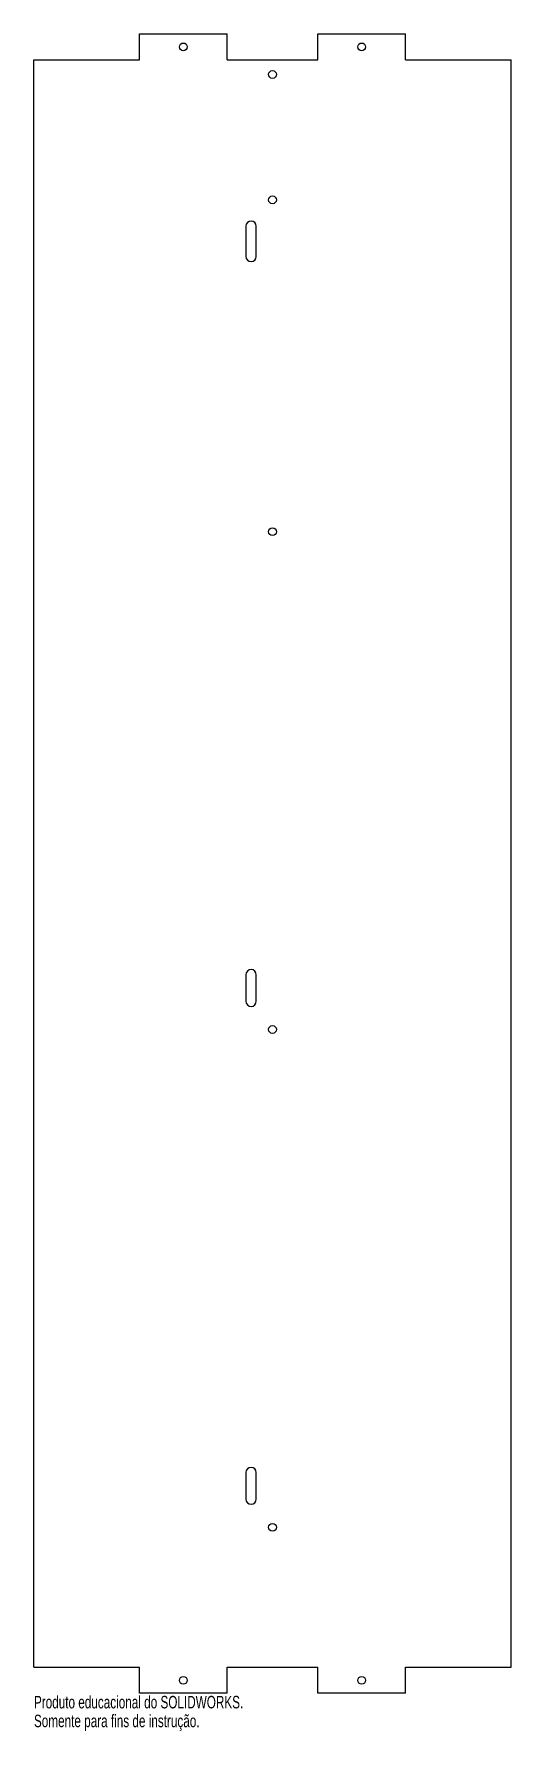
# Model space of a CAD drawing. Header units: millimetres. Extents: x -190 to -6, y -655 to 0.
import ezdxf

# ---------------------------------------------------------------- set-up
doc = ezdxf.new("R2010")
doc.units = ezdxf.units.MM
doc.styles.add('SLDTEXTSTYLE0', font='TXT', dxfattribs={"width": 0.7})

msp = doc.modelspace()

# ---------------------------------------------------------------- linework, layer by layer
at = {"color": 7, "linetype": 'Continuous', "lineweight": 25}
for p, q in [((-149.14, -10), (-149.14, 0)), ((-149.14, 0), (-115.34, 0)), ((-80.34, -10), (-80.34, 0)), ((-80.34, 0), (-46.54, 0)), ((-115.34, -10), (-115.34, 0)), ((-46.54, -10), (-46.54, 0)), ((-189.84, -630), (-189.84, -10)), ((-189.84, -10), (-149.14, -10)), ((-115.34, -10), (-80.34, -10)), ((-46.54, -10), (-5.84, -10)), ((-5.84, -630), (-5.84, -10)), ((-108.09, -74.2), (-108.09, -85.8)), ((-104.09, -85.8), (-104.09, -74.2)), ((-108.09, -362.88), (-108.09, -373.12)), ((-104.09, -373.12), (-104.09, -362.88)), ((-108.09, -554.88), (-108.09, -565.12)), ((-104.09, -565.12), (-104.09, -554.88)), ((-189.84, -630), (-149.14, -630)), ((-149.14, -640), (-149.14, -630)), ((-115.34, -630), (-80.34, -630)), ((-115.34, -640), (-115.34, -630)), ((-80.34, -640), (-80.34, -630)), ((-46.54, -630), (-5.84, -630)), ((-46.54, -640), (-46.54, -630)), ((-115.34, -640), (-149.14, -640)), ((-46.54, -640), (-80.34, -640))]:
    msp.add_line(p, q, dxfattribs=at)
for centre in [(-132.24, -5), (-63.44, -5), (-97.84, -15.63), (-97.84, -64), (-97.84, -192), (-97.84, -384), (-97.84, -576), (-132.24, -635), (-63.44, -635)]:
    msp.add_circle(centre, 1.5, dxfattribs=at)
for centre, start, end in [((-106.09, -74.2), 0, 180), ((-106.09, -85.8), 180, 0), ((-106.09, -362.88), 0, 180), ((-106.09, -373.12), 180, 0), ((-106.09, -554.88), 360, 180), ((-106.09, -565.12), 180, 0)]:
    msp.add_arc(centre, 2, start, end, dxfattribs=at)

# ---------------------------------------------------------------- texts
at = {"color": 7, "linetype": 'Continuous', "char_height": 4.8336, "attachment_point": 1, "style": 'SLDTEXTSTYLE0'}
for s, insert in [('Produto educacional do SOLIDWORKS.', (-189.84, -641.02)), ('Somente para fins de instrução.', (-189.84, -648.27))]:
    msp.add_mtext(s, dxfattribs=dict(at, insert=insert))

doc.saveas('drawing.dxf')
